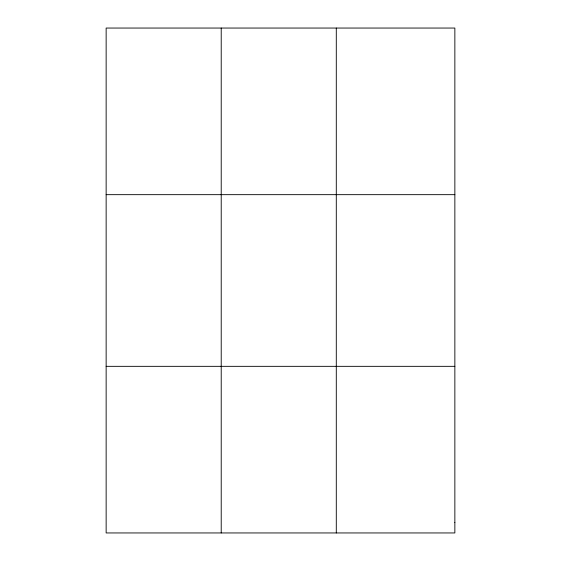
<?xml version="1.0" encoding="UTF-8"?>
<svg xmlns="http://www.w3.org/2000/svg" width="561" height="561" viewBox="0 0 561 561"><rect width="100%" height="100%" fill="white"/><g stroke="black" fill="none" stroke-linecap="round" stroke-linejoin="round"><path stroke-width="0.84" d="M221.216 532.95L221.216 28.05M336.291 532.95L336.291 28.05M106.141 194.667L454.859 194.667M106.141 366.333L454.859 366.333M454.859 522.536L454.859 532.95L106.141 532.95L106.141 28.05L454.859 28.05L454.859 522.536"/></g></svg>
